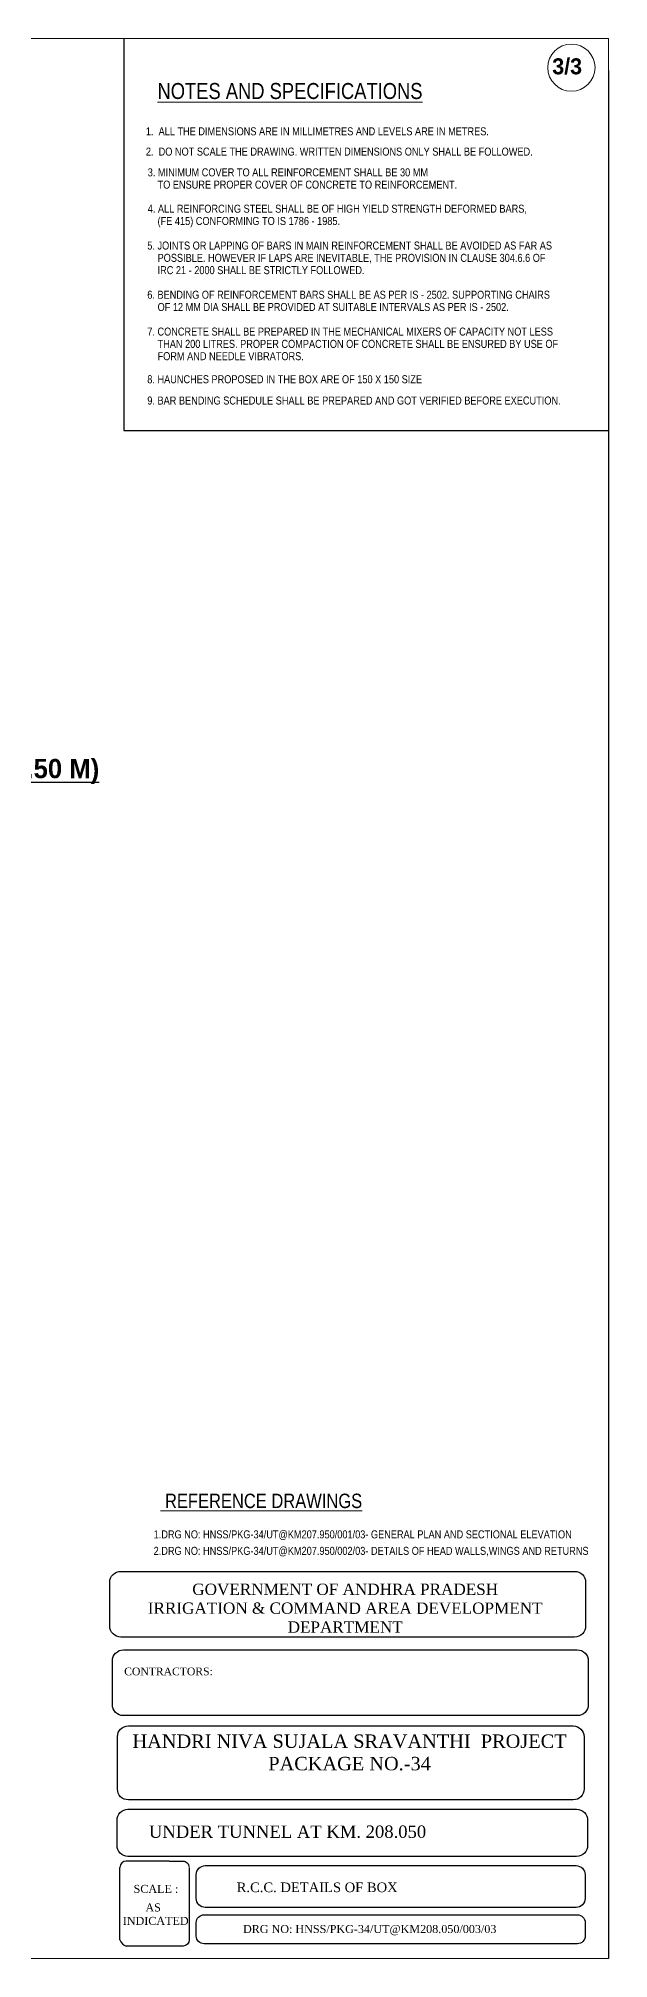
# Model space of a CAD drawing. Header units: millimetres. Extents: x 80 to 7279, y -662 to 1358.
# Drawn here: x 6271 to 6449, y -662 to -62 of the extents above; entities that cross this region are included whole.
import ezdxf

# ---------------------------------------------------------------- set-up
doc = ezdxf.new("R2010")
doc.units = ezdxf.units.MM
for name, color, linetype in [('border', 7, 'Continuous'), ('MAIN', 7, 'Continuous'), ('shape of bar', 170, 'Continuous'), ('SHEET', 3, 'Continuous'), ('STEEL', 5, 'Continuous'), ('TEXT_GENERAL', 4, 'Continuous')]:
    doc.layers.add(name, color=color, linetype=linetype)
doc.styles.add('ARIAL NARROW', font='ARIALN.TTF')
doc.styles.add('CITYBLUEPR', font='cityb___.ttf')
doc.styles.get("Standard").update_dxf_attribs({"font": 'times.ttf', "height": 2.5})

msp = doc.modelspace()

# ---------------------------------------------------------------- linework, layer by layer
for p, q in [((6449.115, -72.388), (6449.115, -662.388)), ((6318.228, -634.083), (6318.228, -656.492))]:
    msp.add_line(p, q)
at = {"color": 7}
for p, q in [((6296.572, -656.553), (6296.572, -633.874)), ((6311.943, -631.942), (6298.503, -631.942)), ((6316.385, -658.517), (6298.503, -658.517))]:
    msp.add_line(p, q, dxfattribs=at)
for points in [[(6296.865, -541.382), (6438.502, -541.382, -0.4142136), (6441.966, -544.846), (6441.966, -558.47, -0.4142136), (6438.502, -561.934), (6296.865, -561.934, -0.4142136), (6293.401, -558.47), (6293.401, -544.846, -0.4142136)], [(6297.686, -565.902), (6439.323, -565.902, -0.4142136), (6442.787, -569.366), (6442.787, -582.99, -0.4142136), (6439.323, -586.454), (6297.686, -586.454, -0.4142136), (6294.221, -582.99), (6294.221, -569.366, -0.4142136)], [(6299.198, -589.662), (6438.092, -589.662, -0.4142136), (6441.489, -593.059), (6441.489, -609.396, -0.4142136), (6438.092, -612.793), (6299.198, -612.793, -0.4142136), (6295.8, -609.396), (6295.8, -593.059, -0.4142136)], [(6299.088, -615.718), (6439.14, -615.718, -0.4142136), (6442.565, -619.144), (6442.565, -627.022, -0.4142136), (6439.14, -630.447), (6299.088, -630.447, -0.4142136), (6295.662, -627.022), (6295.662, -619.144, -0.4142136)], [(6323.23, -633.348), (6438.976, -633.348, -0.4142136), (6441.807, -636.179), (6441.807, -643.591, -0.4142136), (6438.976, -646.422), (6323.23, -646.422, -0.4142136), (6320.399, -643.591), (6320.399, -636.179, -0.4142136)], [(6322.819, -648.707), (6439.414, -648.707, -0.4142136), (6441.82, -651.113), (6441.82, -655.346, -0.4142136), (6439.414, -657.752), (6322.819, -657.752, -0.4142136), (6320.413, -655.346), (6320.413, -651.113, -0.4142136)]]:
    msp.add_lwpolyline(points, format="xyb", close=True)
for points in [[(6311.943, -631.942), (6316.227, -631.942, -0.4142136), (6318.159, -633.874)], [(6318.227, -656.477, -0.3681401), (6316.33, -658.524)]]:
    msp.add_lwpolyline(points, format="xyb", dxfattribs=at)
for centre, radius, start, end in [((6298.503, -633.874), 1.932, 90, 180), ((6299.714, -655.344), 3.367, 200.315741, 249.766295)]:
    msp.add_arc(centre, radius, start, end, dxfattribs=at)
at = {"layer": 'border', "lineweight": 5}
for p, q in [((6449.115, -62.388), (5589.115, -62.388)), ((6449.115, -662.388), (6449.115, -62.388)), ((5589.115, -662.388), (6449.115, -662.388))]:
    msp.add_line(p, q, dxfattribs=at)
at = {"layer": 'shape of bar', "color": 0}
for p, q in [((6297.81, -62.388), (6297.81, -184.886)), ((6297.81, -184.886), (6449.115, -184.886))]:
    msp.add_line(p, q, dxfattribs=at)
at = {"layer": 'STEEL', "color": 0, "lineweight": 9}
msp.add_circle((6437.517, -71.521), 7.372, dxfattribs=at)

# ---------------------------------------------------------------- texts
at = {"style": 'CITYBLUEPR'}
msp.add_text('%%UR.C.C.DETAILS OF BOX UNDER CANAL TROUGH ( 1 VENT OF 2.0 M X 1.50 M)', height=6, dxfattribs=at).set_placement((5992.792, -293.542))
for s, height, p in [('UNDER TUNNEL AT KM. 208.050', 3.85, (6305.611, -624.654)), ('AS ', 2.5, (6304.53, -647.659)), ('INDICATED', 2.5, (6297.46, -651.852)), ('DRG NO: HNSS/PKG-34/UT@KM208.050/003/03', 2.5, (6334.993, -654.391))]:
    msp.add_text(s, height=height).set_placement(p)
for s, insert, char_height, width, attachment_point in [('HANDRI NIVA SUJALA SRAVANTHI  PROJECT\\PPACKAGE NO.-34', (6368.261, -592.352), 4.2, 151.5, 2), ('SCALE :', (6300.84, -639.356), 2.5, 25.272, 1)]:
    msp.add_mtext(s, dxfattribs=dict(insert=insert, char_height=char_height, width=width, attachment_point=attachment_point))
at = {"layer": 'MAIN', "lineweight": 5, "style": 'ARIAL NARROW'}
for s, height, p in [('%%UNOTES AND SPECIFICATIONS', 5, (6308.302, -81.323)), ('1.  ALL THE DIMENSIONS ARE IN MILLIMETRES AND LEVELS ARE IN METRES.', 2.5, (6304.664, -92.673)), ('2.  DO NOT SCALE THE DRAWING. WRITTEN DIMENSIONS ONLY SHALL BE FOLLOWED.', 2.5, (6304.672, -99.01)), ('3. MINIMUM COVER TO ALL REINFORCEMENT SHALL BE 30 MM', 2.5, (6305.252, -105.489)), ('   TO ENSURE PROPER COVER OF CONCRETE TO REINFORCEMENT.', 2.5, (6305.934, -109.329)), ('4. ALL REINFORCING STEEL SHALL BE OF HIGH YIELD STRENGTH DEFORMED BARS,', 2.5, (6305.252, -116.849)), ('   (FE 415) CONFORMING TO IS 1786 - 1985.', 2.5, (6305.934, -120.689)), ('5. JOINTS OR LAPPING OF BARS IN MAIN REINFORCEMENT SHALL BE AVOIDED AS FAR AS ', 2.5, (6305.113, -128.369)), ('   POSSIBLE. HOWEVER IF LAPS ARE INEVITABLE, THE PROVISION IN CLAUSE 304.6.6 OF', 2.5, (6305.934, -132.209)), ('   IRC 21 - 2000 SHALL BE STRICTLY FOLLOWED.', 2.5, (6305.934, -136.049)), ('6. BENDING OF REINFORCEMENT BARS SHALL BE AS PER IS - 2502. SUPPORTING CHAIRS ', 2.5, (6305.113, -143.729)), ('   OF 12 MM DIA SHALL BE PROVIDED AT SUITABLE INTERVALS AS PER IS - 2502.', 2.5, (6305.934, -147.569)), ('7. CONCRETE SHALL BE PREPARED IN THE MECHANICAL MIXERS OF CAPACITY NOT LESS', 2.5, (6305.113, -155.249)), ('   THAN 200 LITRES. PROPER COMPACTION OF CONCRETE SHALL BE ENSURED BY USE OF', 2.5, (6305.934, -159.089)), ('   FORM AND NEEDLE VIBRATORS.', 2.5, (6305.934, -162.929)), ('8. HAUNCHES PROPOSED IN THE BOX ARE OF 150 X 150 SIZE', 2.5, (6305.113, -170.141)), ('9. BAR BENDING SCHEDULE SHALL BE PREPARED AND GOT VERIFIED BEFORE EXECUTION.', 2.5, (6305.113, -176.786))]:
    msp.add_text(s, height=height, dxfattribs=at).set_placement(p)
at = {"layer": 'MAIN', "color": 0, "lineweight": 5, "style": 'ARIAL NARROW'}
for s, height, p in [('%%U REFERENCE DRAWINGS', 4.5, (6309.209, -521.615)), ('2.DRG NO: HNSS/PKG-34/UT@KM207.950/002/03- DETAILS OF HEAD WALLS,WINGS AND RETURNS ', 2.5, (6307.095, -536.227)), ('1.DRG NO: HNSS/PKG-34/UT@KM207.950/001/03- GENERAL PLAN AND SECTIONAL ELEVATION', 2.5, (6307.095, -531.081))]:
    msp.add_text(s, height=height, dxfattribs=at).set_placement(p)
at = {"layer": 'SHEET', "color": 7}
for s, insert, char_height, width, attachment_point in [('GOVERNMENT OF ANDHRA PRADESH\\PIRRIGATION & COMMAND AREA DEVELOPMENT DEPARTMENT', (6366.895, -552.894), 3.53871, 136.01294, 5), ('CONTRACTORS:', (6297.898, -572.681), 2.40632, 35.82521, 4), (' R.C.C. DETAILS OF BOX ', (6331.903, -638.608), 3.0079, 111.18179, 1)]:
    msp.add_mtext(s, dxfattribs=dict(at, insert=insert, char_height=char_height, width=width, attachment_point=attachment_point))
at = {"layer": 'TEXT_GENERAL', "color": 0, "lineweight": 9, "style": 'CITYBLUEPR'}
msp.add_text('3/3', height=5, dxfattribs=at).set_placement((6431.543, -73.607))

doc.saveas('drawing.dxf')
